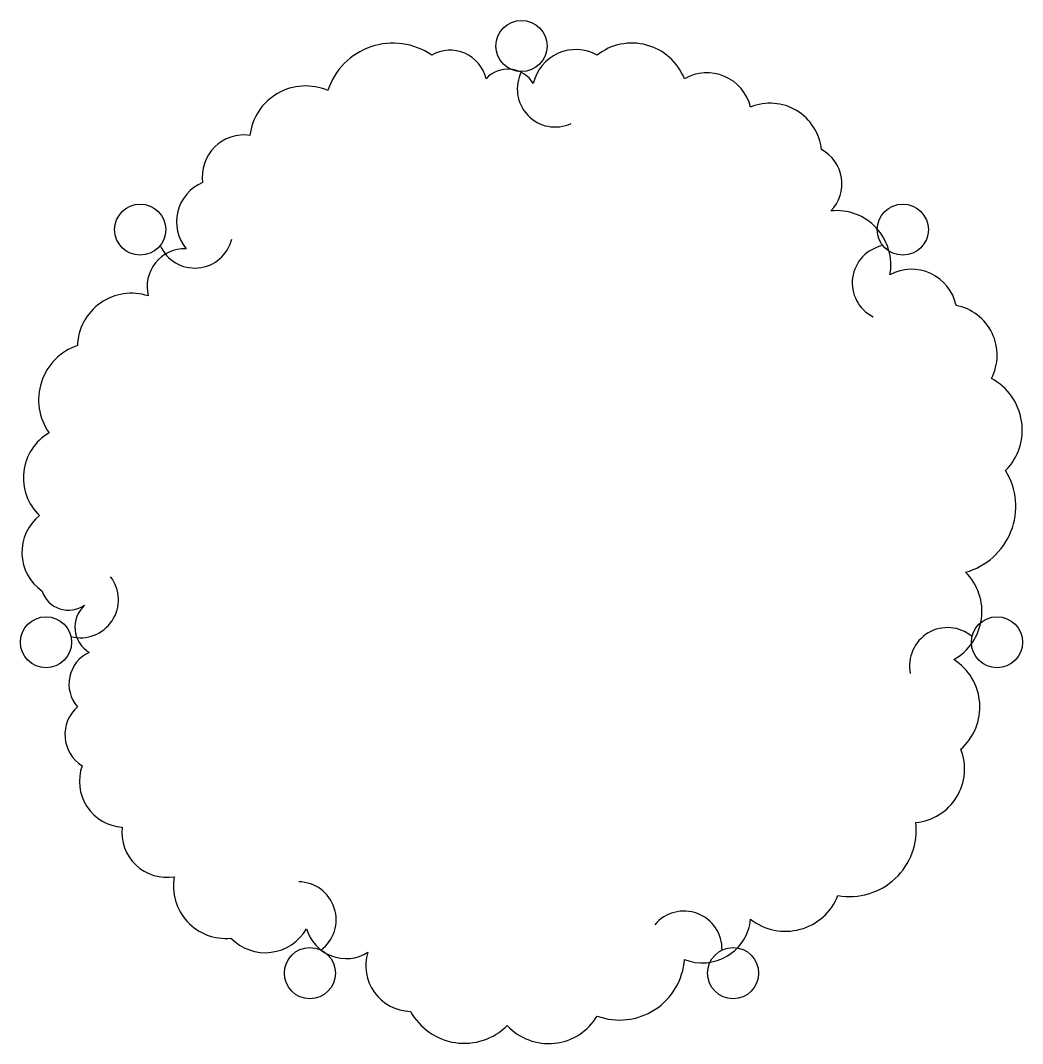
# Model space of a CAD drawing. Header units: feet. Extents: x -0.488 to 0.488, y -0.497 to 0.5.
import ezdxf

# ---------------------------------------------------------------- set-up
doc = ezdxf.new("R2010")
doc.units = ezdxf.units.FT
doc.header["$MEASUREMENT"] = 0

msp = doc.modelspace()

# ---------------------------------------------------------------- linework, layer by layer
msp.add_lwpolyline([(-0.42108, -0.11565, 0.5), (-0.43259, -0.16855, 0.5), (-0.42799, -0.22605, 0.5), (-0.38887, -0.28585, 0.5), (-0.33825, -0.33415, 0.5), (-0.28303, -0.39395, 0.5), (-0.2094, -0.38475, 0.5), (-0.14958, -0.40775, 0.5), (-0.10817, -0.46525, 0.5), (-0.01383, -0.47905, 0.5), (0.0736, -0.46985, 0.5), (0.15873, -0.41465, 0.5), (0.22316, -0.37555, 0.5), (0.30829, -0.35255, 0.5), (0.38422, -0.28125, 0.5), (0.42793, -0.20995, 0.5), (0.42103, -0.12255, 0.5), (0.43254, -0.03745, 0.5), (0.47165, 0.06145, 0.5), (0.45785, 0.15115, 0.5), (0.42333, 0.22245, 0.5), (0.35891, 0.25235, 0.5), (0.30139, 0.31445, 0.5), (0.29218, 0.37425, 0.5), (0.22316, 0.41565, 0.5), (0.15873, 0.44325, 0.5), (0.0736, 0.46625, 0.5), (0.01148, 0.43865, 0.5), (-0.03454, 0.44325, 0.5), (-0.08746, 0.46625, 0.5), (-0.1887, 0.43175, 0.5), (-0.26462, 0.38805, 0.5), (-0.31064, 0.34205, 0.5), (-0.32675, 0.27765, 0.5), (-0.36356, 0.23165, 0.5), (-0.43259, 0.18335, 0.5), (-0.4602, 0.09825, 0.5), (-0.4694, 0.01775, 0.5), (-0.4671, -0.05585, 0.5), (-0.42568, -0.06965, 0.5)], format="xyb", close=True)
for points in [[(0, 0.45023, 0.712443), (0.04829, 0.39955, -0.604631)], [(-0.352, 0.28071, 0.712443), (-0.28227, 0.28687, -0.604631)], [(0.352, 0.28071, 0.712443), (0.34249, 0.21136, -0.604631)], [(-0.43894, -0.10019, 0.712443), (-0.40028, -0.04183, -0.604631)], [(0.43894, -0.10019, 0.712443), (0.37878, -0.13599, -0.604631)], [(-0.19535, -0.40564, 0.712443), (-0.21687, -0.33903, -0.604631)], [(0.19535, -0.40564, 0.712443), (0.12985, -0.38093, -0.604631)]]:
    msp.add_lwpolyline(points, format="xyb")
for centre in [(0, 0.47512), (-0.37146, 0.29623), (0.37146, 0.29623), (-0.4632, -0.10572), (0.4632, -0.10572), (-0.20614, -0.42806), (0.20614, -0.42806)]:
    msp.add_circle(centre, 0.02488)

doc.saveas('drawing.dxf')
